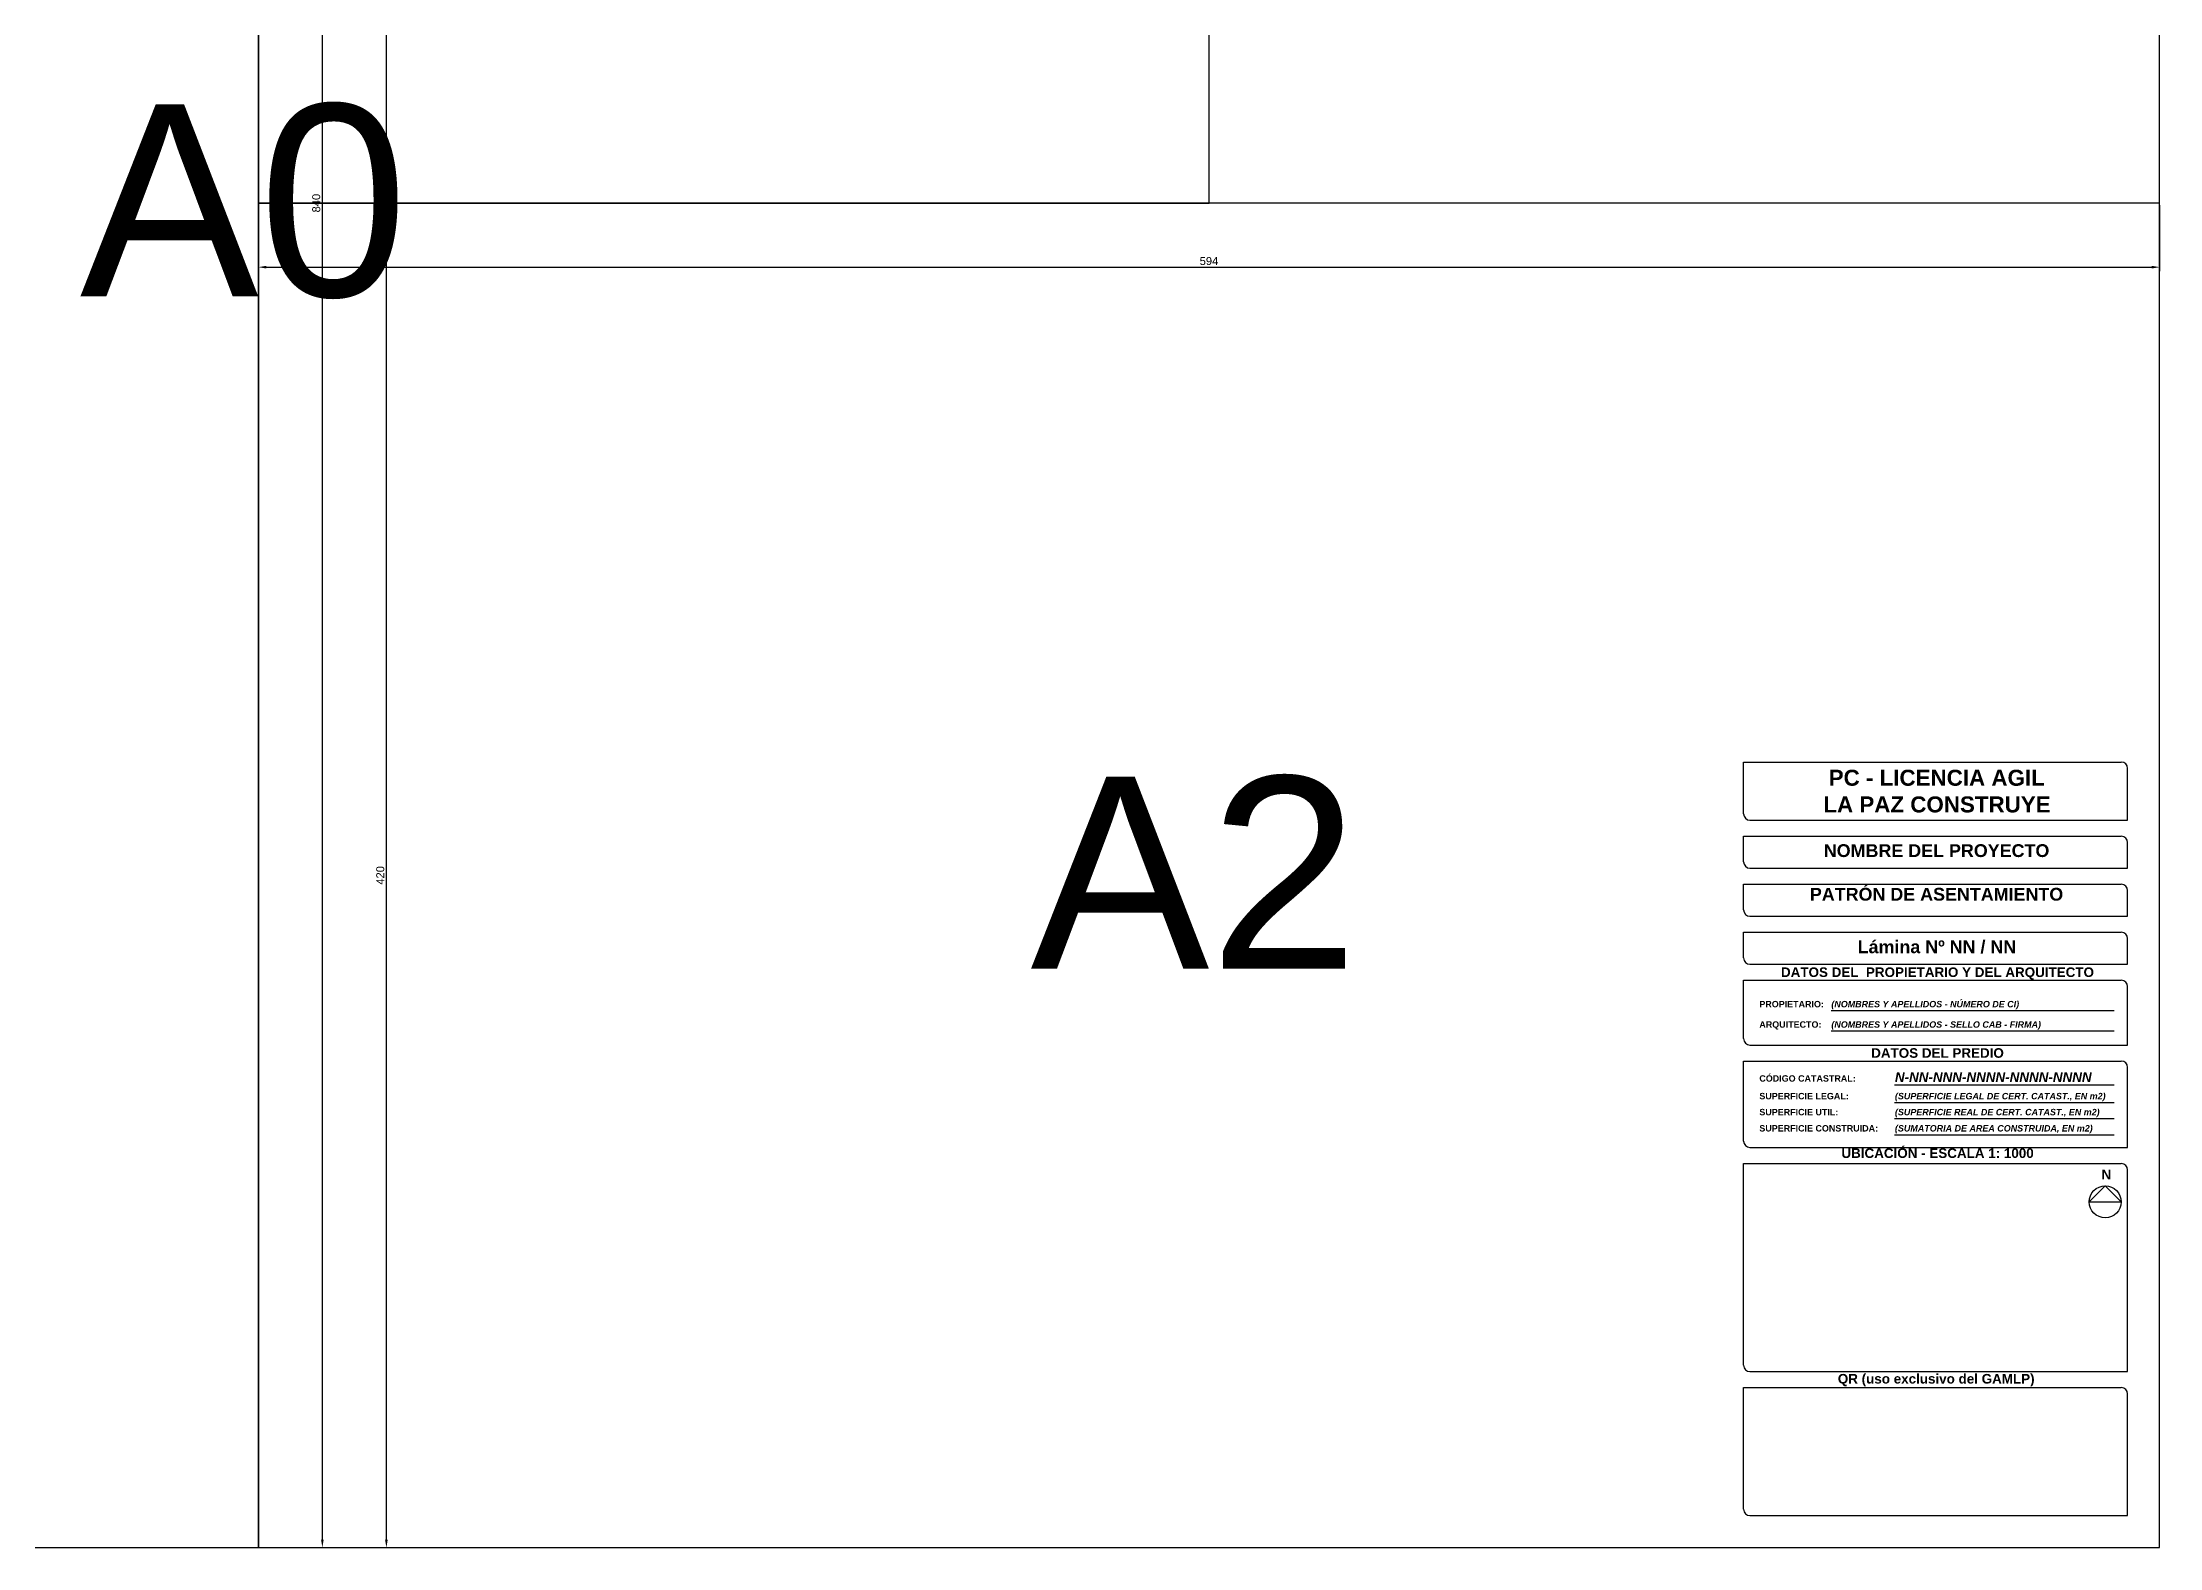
# Model space of a CAD drawing. Header units: millimetres. Extents: x 2128 to 7930, y 1150 to 3326.
# Drawn here: x 2654 to 3316, y 1150 to 1620 of the extents above; entities that cross this region are included whole.
import ezdxf

# ---------------------------------------------------------------- set-up
doc = ezdxf.new("R2010")
doc.units = ezdxf.units.MM
doc.header["$LTSCALE"] = 10
doc.styles.get("Standard").update_dxf_attribs({"font": 'arial.ttf'})
doc.dimstyles.new('ISO-25', dxfattribs={"dimtxt": 2.5, "dimasz": 2.5, "dimexe": 1.25, "dimexo": 0.625, "dimtad": 1, "dimtxsty": 'Standard', "dimcen": 2.5, "dimadec": 0, "dimazin": 0, "dimtfac": 1, "dimtmove": 0, "dimatfit": 3, "dimfxl": 1, "dimarcsym": 0})

# ---------------------------------------------------------------- blocks, each defined once
blk = doc.blocks.new('*D17')
at = {"color": 0, "lineweight": -2, "transparency": 16777216}
for p, q in [((2722.37, 1989.78), (2742.99, 1989.78)), ((2741.74, 1152.28), (2741.74, 1987.28)), ((2722.37, 1149.78), (2742.99, 1149.78))]:
    blk.add_line(p, q, dxfattribs=at)
at = {"color": 0, "transparency": 16777216}
for points in [[(2741.33, 1987.28), (2742.16, 1987.28), (2741.74, 1989.78)], [(2741.33, 1152.28), (2742.16, 1152.28), (2741.74, 1149.78)]]:
    blk.add_solid(points, dxfattribs=at)
at = {"layer": 'Defpoints', "color": 0, "transparency": 16777216}
for p in [(2721.74, 1989.78), (2741.74, 1989.78), (2721.74, 1149.78)]:
    blk.add_point(p, dxfattribs=at)
at = {"color": 0, "transparency": 16777216, "insert": (2739.84, 1569.78), "char_height": 2.5, "attachment_point": 5, "rotation": 90}
blk.add_mtext('840', dxfattribs=at)
blk = doc.blocks.new('*D18')
at = {"color": 0, "lineweight": -2, "transparency": 16777216}
for p, q in [((2722.37, 1569.78), (2762.99, 1569.78)), ((2761.74, 1152.28), (2761.74, 1567.28)), ((2722.37, 1149.78), (2762.99, 1149.78))]:
    blk.add_line(p, q, dxfattribs=at)
at = {"color": 0, "transparency": 16777216}
for points in [[(2761.33, 1567.28), (2762.16, 1567.28), (2761.74, 1569.78)], [(2761.33, 1152.28), (2762.16, 1152.28), (2761.74, 1149.78)]]:
    blk.add_solid(points, dxfattribs=at)
at = {"layer": 'Defpoints', "color": 0, "transparency": 16777216}
for p in [(2721.74, 1569.78), (2761.74, 1569.78), (2721.74, 1149.78)]:
    blk.add_point(p, dxfattribs=at)
at = {"color": 0, "transparency": 16777216, "insert": (2759.84, 1359.78), "char_height": 2.5, "attachment_point": 5, "rotation": 90}
blk.add_mtext('420', dxfattribs=at)
blk = doc.blocks.new('*D19')
at = {"color": 0, "lineweight": -2, "transparency": 16777216}
for p, q in [((2722.37, 1989.78), (2762.99, 1989.78)), ((2761.74, 1572.28), (2761.74, 1987.28)), ((2722.37, 1569.78), (2762.99, 1569.78))]:
    blk.add_line(p, q, dxfattribs=at)
at = {"color": 0, "transparency": 16777216}
for points in [[(2761.33, 1987.28), (2762.16, 1987.28), (2761.74, 1989.78)], [(2761.33, 1572.28), (2762.16, 1572.28), (2761.74, 1569.78)]]:
    blk.add_solid(points, dxfattribs=at)
at = {"layer": 'Defpoints', "color": 0, "transparency": 16777216}
for p in [(2721.74, 1989.78), (2761.74, 1989.78), (2721.74, 1569.78)]:
    blk.add_point(p, dxfattribs=at)
at = {"color": 0, "transparency": 16777216, "insert": (2759.84, 1779.78), "char_height": 2.5, "attachment_point": 5, "rotation": 90}
blk.add_mtext('420', dxfattribs=at)
blk = doc.blocks.new('*D20')
at = {"color": 0, "lineweight": -2, "transparency": 16777216}
for p, q in [((2721.74, 1569.15), (2721.74, 1548.53)), ((3315.74, 1569.15), (3315.74, 1548.53)), ((2724.24, 1549.78), (3313.24, 1549.78))]:
    blk.add_line(p, q, dxfattribs=at)
at = {"color": 0, "transparency": 16777216}
for points in [[(2724.24, 1550.2), (2724.24, 1549.36), (2721.74, 1549.78)], [(3313.24, 1550.2), (3313.24, 1549.36), (3315.74, 1549.78)]]:
    blk.add_solid(points, dxfattribs=at)
at = {"layer": 'Defpoints', "color": 0, "transparency": 16777216}
for p in [(2721.74, 1569.78), (3315.74, 1569.78), (3315.74, 1549.78)]:
    blk.add_point(p, dxfattribs=at)
at = {"color": 0, "transparency": 16777216, "insert": (3018.74, 1551.68), "char_height": 2.5, "attachment_point": 5}
blk.add_mtext('594', dxfattribs=at)

msp = doc.modelspace()

# ---------------------------------------------------------------- linework, layer by layer
for p, q in [((3185.743, 1395.191), (3303.743, 1395.191)), ((3185.743, 1379.023), (3185.743, 1395.191)), ((3305.743, 1377.023), (3305.743, 1393.191)), ((3187.743, 1377.023), (3305.743, 1377.023)), ((3185.743, 1372.023), (3303.743, 1372.023)), ((3185.743, 1364.023), (3185.743, 1372.023)), ((3305.743, 1362.023), (3305.743, 1370.023)), ((3185.743, 1357.023), (3303.743, 1357.023)), ((3185.743, 1349.023), (3185.743, 1357.023)), ((3187.743, 1362.023), (3305.743, 1362.023)), ((3305.743, 1347.023), (3305.743, 1355.023)), ((3187.743, 1347.023), (3305.743, 1347.023)), ((3185.743, 1342.023), (3303.743, 1342.023)), ((3185.743, 1334.023), (3185.743, 1342.023)), ((3305.743, 1332.023), (3305.743, 1340.023)), ((3187.743, 1332.023), (3305.743, 1332.023)), ((3185.743, 1327.023), (3303.743, 1327.023)), ((3185.743, 1308.778), (3185.743, 1327.023)), ((3305.743, 1306.778), (3305.743, 1325.023)), ((3213.16, 1317.574), (3301.54, 1317.574)), ((3213.16, 1311.197), (3301.54, 1311.197)), ((3187.743, 1306.778), (3305.743, 1306.778)), ((3185.743, 1301.778), (3303.743, 1301.778)), ((3185.743, 1276.779), (3185.743, 1301.778)), ((3305.743, 1274.779), (3305.743, 1299.778)), ((3232.924, 1294.358), (3301.54, 1294.358)), ((3232.924, 1288.839), (3301.54, 1288.839)), ((3232.924, 1283.846), (3301.54, 1283.846)), ((3232.924, 1278.776), (3301.54, 1278.776)), ((3187.743, 1274.779), (3305.743, 1274.779)), ((3185.743, 1269.779), (3303.743, 1269.779)), ((3185.743, 1206.779), (3185.743, 1269.779)), ((3305.743, 1204.779), (3305.743, 1267.779)), ((3293.743, 1257.779), (3298.743, 1262.779)), ((3293.743, 1257.779), (3303.743, 1257.779)), ((3298.743, 1262.779), (3303.743, 1257.779)), ((3187.743, 1204.779), (3305.743, 1204.779)), ((3185.743, 1199.779), (3303.743, 1199.779)), ((3185.743, 1161.779), (3185.743, 1199.779)), ((3305.743, 1159.779), (3305.743, 1197.779)), ((3187.743, 1159.779), (3305.743, 1159.779))]:
    msp.add_line(p, q)
for points in [[(3315.743, 1149.779), (3315.743, 1989.779), (2127.743, 1989.779), (2127.743, 1149.779)], [(2721.743, 1149.779), (2721.743, 1989.779), (2127.743, 1989.779), (2127.743, 1149.779)], [(3315.743, 1149.779), (3315.743, 1989.779), (2721.743, 1989.779), (2721.743, 1149.779)], [(3018.743, 1569.779), (3018.743, 1989.779), (2721.743, 1989.779), (2721.743, 1569.779)], [(3315.743, 1149.779), (3315.743, 1569.779), (2721.743, 1569.779), (2721.743, 1149.779)]]:
    msp.add_lwpolyline(points, close=True)
msp.add_circle((3298.743, 1257.779), 5)
for centre, start, end in [((3303.743, 1393.191), 0, 90), ((3187.743, 1379.023), 180, 270), ((3303.743, 1370.023), 0, 90), ((3187.743, 1364.023), 180, 270), ((3303.743, 1355.023), 0, 90), ((3187.743, 1349.023), 180, 270), ((3303.743, 1340.023), 0, 90), ((3187.743, 1334.023), 180, 270), ((3303.743, 1325.023), 0, 90), ((3187.743, 1308.778), 180, 270), ((3303.743, 1299.778), 0, 90), ((3187.743, 1276.779), 180, 270), ((3303.743, 1267.779), 0, 90), ((3187.743, 1206.779), 180, 270), ((3303.743, 1197.779), 0, 90), ((3187.743, 1161.779), 180, 270)]:
    msp.add_arc(centre, 2, start, end)

# ---------------------------------------------------------------- texts
at = {"color": 1}
for s, p in [('A0', (2665.978, 1540.629)), ('A2', (2962.978, 1330.629))]:
    msp.add_text(s, height=60, dxfattribs=at).set_placement(p)
at = {"attachment_point": 1}
for s, insert, char_height, width in [('\\pi26.59959;{\\fArial|b1|i0|c0|p34;PC - LICENCIA AGIL\\P\\pi24.93349;LA PAZ CONSTRUYE}', (3185.743, 1392.782), 5, 120), ('\\pi25.09185;{\\fArial|b1|i0|c0|p34;NOMBRE DEL PROYECTO}', (3185.723, 1369.517), 4, 120.02), ('\\pi20.7426;{\\fArial|b1|i0|c0|p34;PATRÓN DE ASENTAMIENTO}', (3185.723, 1355.892), 4, 120.02), ('\\pi35.67576;{\\fArial|b1|i0|c0|p34;Lámina Nº NN / NN}', (3185.723, 1339.47), 4, 120.02), ('\\pi6.76977;{\\fArial|b1|i0|c0|p34;DATOS DEL  PROPIETARIO Y DEL ARQUITECTO }', (3190.676, 1331.036), 3, 110.86356), ('{\\fArial|b1|i0|c0|p34;PROPIETARIO:}', (3190.676, 1320.57), 2, 39.8065), ('{\\fArial|b1|i1|c0|p34;(NOMBRES Y APELLIDOS - NÚMERO DE CI)}', (3213.173, 1320.57), 2, 88.36642), ('{\\fArial|b1|i0|c0|p34;ARQUITECTO:}', (3190.676, 1314.193), 2, 39.8065), ('{\\fArial|b1|i1|c0|p34;(NOMBRES Y APELLIDOS - SELLO CAB - FIRMA)}', (3213.173, 1314.193), 2, 88.36642), ('\\pi34.94338;{\\fArial|b1|i0|c0|p34;DATOS DEL PREDIO}', (3190.676, 1305.799), 3, 110.86356), ('{\\fArial|b1|i0|c0|p34;CÓDIGO CATASTRAL:}', (3190.676, 1297.354), 2, 39.8065), ('{\\fArial|b1|i1|c0|p34;N-NN-NNN-NNNN-NNNN-NNNN}', (3233.042, 1298.283), 3, 68.49811), ('{\\fArial|b1|i0|c0|p34;SUPERFICIE LEGAL:}', (3190.676, 1291.835), 2, 39.8065), ('{\\fArial|b1|i1|c0|p34;(SUPERFICIE LEGAL DE CERT. CATAST., EN m2)}', (3233.042, 1291.835), 2, 68.49811), ('{\\fArial|b1|i0|c0|p34;SUPERFICIE UTIL:}', (3190.676, 1286.842), 2, 39.8065), ('{\\fArial|b1|i1|c0|p34;(SUPERFICIE REAL DE CERT. CATAST., EN m2)}', (3233.042, 1286.842), 2, 68.49811), ('{\\fArial|b1|i0|c0|p34;SUPERFICIE CONSTRUIDA:}', (3190.676, 1281.772), 2, 39.8065), ('{\\fArial|b1|i1|c0|p34;(SUMATORIA DE AREA CONSTRUIDA, EN m2)}', (3233.042, 1281.772), 2, 68.49811), ('\\pi25.6446;{\\fArial|b1|i0|c0|p34;UBICACIÓN - ESCALA 1: 1000}', (3190.676, 1274.514), 3, 110.86356), ('\\pi54.24181;{\\fArial|b1|i0|c0|p34;N}', (3243.338, 1267.819), 3, 110.86356), ('\\pi29.47078;{\\fArial|b1|i0|c0|p34;QR (uso exclusivo del GAMLP)}', (3185.723, 1204.035), 3, 120.02)]:
    msp.add_mtext(s, dxfattribs=dict(at, insert=insert, char_height=char_height, width=width))

# ---------------------------------------------------------------- dimensions: what is measured, and where the dimension line sits
at = {"color": 1}
for base, p2, picture, middle in [((2741.743, 1989.779), (2721.743, 1989.779), '*D17', (2739.841, 1569.779)), ((2761.743, 1569.779), (2721.743, 1569.779), '*D18', (2759.841, 1359.779))]:
    dim = msp.add_linear_dim(base=base, p1=(2721.743, 1149.779), p2=p2, angle=90, dimstyle='ISO-25', dxfattribs=at)
    dim.commit()
    dim.dimension.update_dxf_attribs({"geometry": picture, "text_midpoint": middle})
dim = msp.add_linear_dim(base=(2761.743, 1989.779), p1=(2721.743, 1569.779), p2=(2721.743, 1989.779), angle=90, dimstyle='ISO-25', override={"dimtmove": 1}, dxfattribs=at)
dim.commit()
dim.dimension.update_dxf_attribs({"geometry": '*D19', "text_midpoint": (2759.841, 1779.779)})
dim = msp.add_linear_dim(base=(3315.743, 1549.779), p1=(2721.743, 1569.779), p2=(3315.743, 1569.779), dimstyle='ISO-25', dxfattribs=at)
dim.commit()
dim.dimension.update_dxf_attribs({"geometry": '*D20', "text_midpoint": (3018.743, 1551.68)})

doc.saveas('drawing.dxf')
